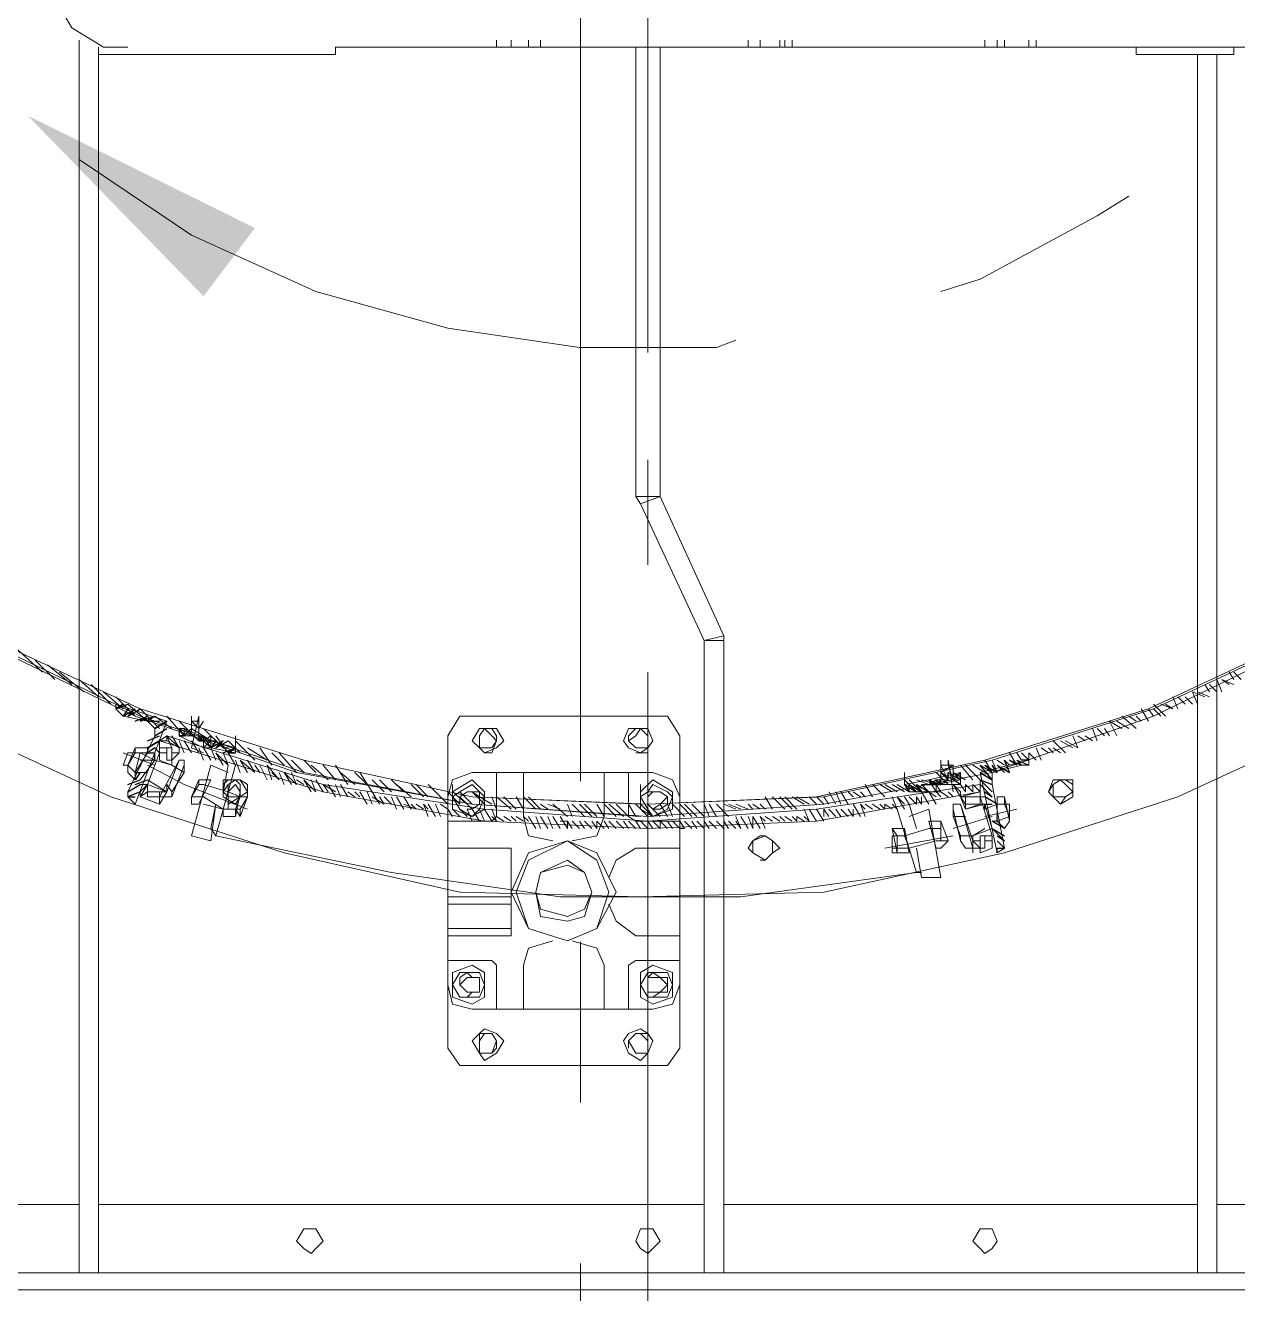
# Model space of a CAD drawing. Header units: millimetres. Extents: x 3220 to 226993, y 817 to 176024.
# Drawn here: x 157939 to 158658, y 77811 to 78562 of the extents above; entities that cross this region are included whole.
import ezdxf

# ---------------------------------------------------------------- set-up
doc = ezdxf.new("R2010")
doc.units = ezdxf.units.MM
doc.linetypes.add('AXES', pattern=[50.8, 31.75, -6.35, 6.35, -6.35])
doc.layers.add('Axe', color=1, linetype='AXES', lineweight=9)

# ---------------------------------------------------------------- blocks, each defined once
blk = doc.blocks.new('section c-d')
at = {"layer": 'Axe', "ltscale": 15}
blk.add_line((9000, -4000), (9000, 33323.92), dxfattribs=at)
blk = doc.blocks.new('ligne broyage L 2')
at = {"true_color": 0x000007}
blk.add_hatch(color=7, dxfattribs=at).paths.add_polyline_path([(-263.28, 597.44), (-232.9, 637.94), (-367.43, 704.48)])
at = {"color": 7, "linetype": 'Continuous', "lineweight": 15, "true_color": 0x000007}
for points in [[(-714.61, 1456.71), (-470.14, 1944.2), (-470.14, 1986.15), (-474.48, 1986.15), (-474.48, 1948.54), (-721.84, 1456.71), (-763.79, 1364.12), (-788.39, 1262.86), (-804.3, 1163.05), (-807.19, 1060.34), (-797.07, 959.08), (-771.03, 859.27), (-737.76, 763.79), (-688.57, 674.11), (-629.26, 588.76), (-559.83, 514.98), (-481.71, 448.44), (-393.47, 393.47), (-300.89, 348.63), (-203.97, 315.35), (-104.15, 296.55), (0, 289.32)], [(0, 289.32), (104.15, 296.55), (203.97, 315.35), (299.44, 348.63), (392.02, 393.47), (481.71, 448.44), (558.38, 514.98), (629.26, 588.76), (688.57, 674.11), (736.31, 763.79), (769.58, 859.27), (795.62, 959.08), (807.19, 1060.34), (802.85, 1163.05), (788.39, 1262.86), (762.35, 1364.12), (721.84, 1456.71), (710.27, 1481.3), (703.04, 1478.4), (714.61, 1456.71)], [(-721.84, 1456.71), (-763.79, 1364.12), (-792.73, 1262.86), (-807.19, 1163.05), (-807.19, 1060.34), (-797.07, 959.08), (-773.92, 859.27), (-737.76, 763.79), (-688.57, 674.11), (-629.26, 588.76), (-559.83, 514.98), (-481.71, 448.44), (-396.36, 393.47), (-303.78, 348.63), (-208.31, 315.35), (-104.15, 296.55), (-4.34, 289.32)], [(-718.95, 1456.71), (-759.45, 1359.79), (-785.49, 1262.86), (-799.96, 1163.05), (-804.3, 1060.34), (-792.73, 959.08), (-766.69, 859.27), (-733.42, 766.69), (-685.68, 674.11), (-626.37, 593.1), (-555.49, 519.32), (-477.37, 452.78), (-393.47, 396.36), (-300.89, 352.97), (-203.97, 322.59), (-104.15, 300.89), (-4.34, 296.55)], [(-714.61, 1456.71), (-755.11, 1359.79), (-785.49, 1262.86), (-799.96, 1163.05), (-799.96, 1060.34), (-788.39, 959.08), (-766.69, 859.27), (-729.08, 766.69), (-681.34, 674.11), (-622.03, 593.1), (-555.49, 519.32), (-477.37, 452.78), (-393.47, 396.36), (-300.89, 352.97), (-203.97, 322.59), (-104.15, 300.89), (0, 296.55)], [(0, 296.55), (99.81, 300.89), (199.63, 322.59), (296.55, 352.97), (389.13, 396.36), (474.48, 452.78), (551.15, 519.32), (622.03, 593.1), (681.34, 674.11), (729.08, 766.69), (762.35, 859.27), (788.39, 959.08), (799.96, 1060.34), (795.62, 1163.05), (781.15, 1262.86), (755.11, 1359.79), (714.61, 1456.71)], [(0, 289.32), (104.15, 296.55), (203.97, 315.35), (299.44, 348.63), (392.02, 393.47), (477.37, 448.44), (558.38, 514.98), (624.92, 588.76), (684.23, 674.11), (733.42, 763.79), (769.58, 859.27), (792.73, 959.08), (802.85, 1060.34), (802.85, 1163.05), (788.39, 1262.86), (759.45, 1364.12), (717.5, 1456.71)], [(0, 296.55), (104.15, 300.89), (203.97, 322.59), (299.44, 352.97), (392.02, 396.36), (477.37, 452.78), (555.49, 519.32), (622.03, 593.1), (681.34, 674.11), (729.08, 766.69), (766.69, 859.27), (788.39, 959.08), (799.96, 1060.34), (799.96, 1163.05), (785.49, 1262.86), (755.11, 1359.79), (714.61, 1456.71)], [(-325.48, 18.81), (-337.05, 18.81), (-337.05, 749.33)], [(-7.23, 478.82), (-7.23, 744.99)], [(7.23, 744.99), (7.23, 478.82), (-7.23, 478.82)], [(-325.48, 18.81), (-325.48, 740.65), (-325.48, 740.65)], [(337.05, 18.81), (325.48, 18.81), (325.48, 740.65)], [(337.05, 18.81), (337.05, 740.65)], [(-337.05, 678.45), (-270.51, 633.6), (-196.73, 600.33), (-118.62, 578.63), (-40.5, 567.06), (40.5, 567.06), (52.08, 571.4)], [(173.59, 600.33), (196.73, 607.56), (266.17, 645.17), (284.98, 656.75)], [(7.23, 478.82), (-4.34, 474.48), (-7.23, 478.82)], [(33.27, 393.47), (-4.34, 474.48)], [(44.84, 396.36), (7.23, 478.82), (7.23, 478.82)], [(-507.75, 403.6), (-415.17, 345.73), (-318.25, 300.89), (-215.54, 267.62), (-111.39, 244.47), (-4.34, 241.58), (104.15, 244.47), (211.2, 267.62), (313.91, 300.89), (410.83, 345.73), (503.41, 403.6)], [(33.27, 18.81), (33.27, 393.47), (44.84, 396.36)], [(33.27, 393.47), (44.84, 393.47), (44.84, 393.47)], [(44.84, 393.47), (44.84, 396.36)], [(44.84, 18.81), (44.84, 393.47), (44.84, 393.47)], [(-358.75, 374.66), (-374.66, 389.13)], [(-351.52, 370.32), (-363.09, 381.9)], [(-341.39, 367.43), (-355.86, 379)], [(-334.16, 363.09), (-348.63, 374.66)], [(-325.48, 360.2), (-337.05, 370.32)], [(339.95, 363.09), (337.05, 370.32)], [(344.29, 367.43), (339.95, 370.32)], [(347.18, 367.43), (339.95, 370.32)], [(347.18, 370.32), (344.29, 374.66)], [(351.52, 370.32), (347.18, 374.66)], [(-318.25, 355.86), (-329.82, 367.43)], [(-311.01, 352.97), (-322.59, 363.09)], [(325.48, 355.86), (322.59, 363.09)], [(329.82, 360.2), (322.59, 363.09)], [(332.71, 360.2), (325.48, 363.09)], [(332.71, 363.09), (329.82, 367.43)], [(337.05, 363.09), (332.71, 367.43)], [(-303.78, 348.63), (-315.35, 360.2)], [(-315.35, 352.97), (-315.35, 355.86), (-315.35, 355.86)], [(-303.78, 296.55), (-284.98, 345.73), (-315.35, 355.86)], [(-296.55, 345.73), (-308.12, 355.86)], [(306.67, 348.63), (299.44, 355.86)], [(311.01, 352.97), (303.78, 355.86)], [(311.01, 352.97), (306.67, 355.86)], [(313.91, 352.97), (311.01, 360.2)], [(318.25, 355.86), (313.91, 360.2)], [(322.59, 355.86), (318.25, 360.2)], [(-315.35, 352.97), (-311.01, 348.63), (-311.01, 348.63)], [(-292.21, 337.05), (-292.21, 341.39), (-296.55, 345.73), (-311.01, 348.63)], [(-303.78, 296.55), (-284.98, 345.73), (-284.98, 345.73)], [(-289.32, 341.39), (-300.89, 352.97)], [(-282.08, 341.39), (-292.21, 348.63)], [(-274.85, 337.05), (-284.98, 348.63)], [(-266.17, 334.16), (-277.74, 345.73)], [(-270.51, 345.73), (-270.51, 348.63)], [(-270.51, 345.73), (-270.51, 348.63)], [(-270.51, 337.05), (-270.51, 345.73)], [(-270.51, 345.73), (-266.17, 345.73), (-266.17, 341.39)], [(-270.51, 345.73), (-266.17, 341.39)], [(-266.17, 345.73), (-266.17, 348.63)], [(-118.62, 300.89), (-118.62, 337.05), (-111.39, 348.63), (11.57, 348.63)], [(11.57, 348.63), (18.81, 337.05)], [(277.74, 337.05), (273.4, 345.73)], [(280.64, 341.39), (273.4, 345.73)], [(284.98, 341.39), (277.74, 345.73)], [(289.32, 341.39), (280.64, 348.63)], [(289.32, 345.73), (284.98, 348.63)], [(292.21, 345.73), (289.32, 348.63)], [(296.55, 345.73), (292.21, 352.97)], [(299.44, 348.63), (296.55, 352.97)], [(303.78, 348.63), (299.44, 352.97)], [(-263.28, 334.16), (-277.74, 341.39)], [(-263.28, 329.82), (-277.74, 337.05), (-277.74, 341.39), (-274.85, 341.39)], [(-258.94, 334.16), (-274.85, 341.39)], [(-258.94, 334.16), (-270.51, 341.39)], [(-266.17, 337.05), (-266.17, 341.39)], [(-251.7, 329.82), (-263.28, 341.39)], [(-96.92, 326.93), (-92.58, 326.93), (-89.69, 334.16), (-89.69, 337.05), (-92.58, 341.39), (-96.92, 341.39), (-99.81, 337.05), (-99.81, 334.16)], [(-7.23, 326.93), (0, 326.93), (0, 337.05), (-4.34, 341.39), (-7.23, 341.39), (-11.57, 337.05), (-11.57, 334.16)], [(266.17, 334.16), (263.28, 341.39)], [(270.51, 337.05), (266.17, 341.39)], [(273.4, 337.05), (270.51, 341.39)], [(-292.21, 337.05), (-308.12, 303.78), (-308.12, 300.89), (-303.78, 296.55)], [(-274.85, 337.05), (-270.51, 337.05), (-270.51, 337.05)], [(-266.17, 337.05), (-266.17, 334.16)], [(-244.47, 329.82), (-258.94, 334.16), (-263.28, 329.82), (-263.28, 334.16)], [(-258.94, 334.16), (-258.94, 329.82), (-244.47, 326.93)], [(-248.81, 326.93), (-256.04, 337.05)], [(-241.58, 326.93), (-248.81, 334.16)], [(-244.47, 329.82), (-244.47, 337.05)], [(-232.9, 322.59), (-244.47, 334.16)], [(18.81, 337.05), (18.81, 300.89), (18.81, 300.89)], [(247.37, 326.93), (240.13, 334.16)], [(251.7, 329.82), (244.47, 334.16)], [(254.6, 329.82), (247.37, 334.16)], [(254.6, 329.82), (251.7, 337.05)], [(258.94, 334.16), (254.6, 337.05)], [(263.28, 334.16), (258.94, 337.05)], [(-296.55, 326.93), (-303.78, 315.35), (-303.78, 315.35)], [(-244.47, 329.82), (-244.47, 326.93), (-244.47, 326.93)], [(-225.67, 322.59), (-237.24, 329.82)], [(-222.77, 319.69), (-230.01, 329.82)], [(-215.54, 319.69), (-222.77, 326.93)], [(-208.31, 315.35), (-218.43, 326.93)], [(218.43, 319.69), (214.09, 326.93)], [(221.33, 322.59), (218.43, 326.93)], [(225.67, 322.59), (221.33, 326.93)], [(230.01, 322.59), (225.67, 326.93)], [(225.67, 322.59), (225.67, 326.93), (225.67, 326.93)], [(232.9, 322.59), (230.01, 329.82)], [(237.24, 326.93), (232.9, 329.82)], [(240.13, 326.93), (237.24, 329.82)], [(244.47, 326.93), (240.13, 329.82)], [(-203.97, 315.35), (-211.2, 322.59)], [(-196.73, 315.35), (-203.97, 322.59)], [(-189.5, 311.01), (-199.63, 319.69)], [(-185.16, 311.01), (-192.4, 319.69)], [(-177.93, 308.12), (-185.16, 319.69)], [(173.59, 319.69), (173.59, 322.59)], [(180.82, 319.69), (173.59, 315.35), (173.59, 315.35)], [(173.59, 319.69), (173.59, 315.35), (173.59, 315.35)], [(173.59, 319.69), (180.82, 319.69), (180.82, 319.69)], [(177.93, 319.69), (177.93, 322.59)], [(180.82, 311.01), (180.82, 319.69)], [(192.4, 311.01), (185.16, 319.69)], [(196.73, 311.01), (188.06, 319.69)], [(199.63, 315.35), (192.4, 319.69)], [(206.86, 267.62), (196.73, 315.35), (225.67, 322.59)], [(203.97, 315.35), (196.73, 319.69)], [(203.97, 315.35), (199.63, 322.59)], [(206.86, 315.35), (203.97, 322.59)], [(203.97, 308.12), (203.97, 315.35), (221.33, 319.69)], [(211.2, 319.69), (206.86, 322.59)], [(214.09, 319.69), (211.2, 322.59)], [(225.67, 322.59), (225.67, 319.69), (221.33, 319.69)], [(-248.81, 296.55), (-241.58, 300.89), (-237.24, 303.78), (-237.24, 308.12), (-241.58, 311.01), (-248.81, 311.01), (-251.7, 308.12), (-251.7, 303.78)], [(-173.59, 308.12), (-182.27, 315.35)], [(-166.36, 308.12), (-173.59, 315.35)], [(-163.46, 303.78), (-170.7, 315.35)], [(-156.23, 303.78), (-163.46, 311.01)], [(-151.89, 303.78), (-159.12, 311.01)], [(-144.66, 303.78), (-151.89, 311.01)], [(-140.32, 300.89), (-149, 308.12)], [(-133.09, 300.89), (-140.32, 308.12)], [(-130.19, 300.89), (-137.43, 308.12)], [(-122.96, 300.89), (-130.19, 308.12)], [(-104.15, 315.35), (-115.73, 311.01), (-118.62, 300.89), (-118.62, 282.08)], [(-104.15, 311.01), (-115.73, 303.78), (-115.73, 303.78)], [(-115.73, 303.78), (-115.73, 308.12)], [(-104.15, 315.35), (-85.35, 315.35), (-89.69, 315.35), (-89.69, 311.01)], [(-96.92, 303.78), (-104.15, 311.01), (-104.15, 311.01)], [(-89.69, 289.32), (-89.69, 311.01)], [(-85.35, 315.35), (-78.12, 315.35)], [(-73.78, 311.01), (-73.78, 315.35), (-78.12, 315.35)], [(-78.12, 315.35), (-23.15, 315.35), (-23.15, 315.35)], [(-73.78, 289.32), (-73.78, 311.01)], [(-23.15, 315.35), (-26.04, 315.35), (-26.04, 311.01)], [(-26.04, 311.01), (-26.04, 289.32)], [(-23.15, 315.35), (-14.47, 315.35)], [(2.89, 315.35), (-14.47, 315.35)], [(-11.57, 311.01), (-11.57, 315.35), (-14.47, 315.35)], [(-11.57, 311.01), (-11.57, 289.32), (-11.57, 289.32)], [(2.89, 311.01), (-4.34, 303.78), (-4.34, 303.78)], [(-4.34, 303.78), (-4.34, 308.12)], [(18.81, 300.89), (14.47, 311.01), (2.89, 315.35)], [(14.47, 303.78), (2.89, 311.01), (2.89, 311.01)], [(133.09, 300.89), (128.75, 308.12)], [(140.32, 300.89), (133.09, 308.12)], [(144.66, 303.78), (137.43, 308.12)], [(147.55, 303.78), (140.32, 308.12)], [(151.89, 303.78), (144.66, 308.12)], [(154.78, 303.78), (147.55, 308.12)], [(151.89, 308.12), (151.89, 315.35)], [(159.12, 303.78), (151.89, 311.01)], [(162.02, 303.78), (154.78, 311.01)], [(166.36, 308.12), (159.12, 311.01)], [(170.7, 308.12), (162.02, 311.01)], [(166.36, 311.01), (185.16, 315.35), (185.16, 315.35)], [(173.59, 308.12), (166.36, 311.01)], [(170.7, 303.78), (166.36, 311.01)], [(177.93, 308.12), (170.7, 315.35)], [(185.16, 311.01), (170.7, 308.12), (173.59, 303.78)], [(185.16, 311.01), (185.16, 308.12), (170.7, 308.12)], [(180.82, 311.01), (173.59, 315.35)], [(173.59, 315.35), (177.93, 311.01), (173.59, 308.12)], [(185.16, 311.01), (177.93, 315.35)], [(188.06, 311.01), (180.82, 315.35)], [(185.16, 308.12), (180.82, 311.01), (180.82, 311.01)], [(185.16, 311.01), (185.16, 315.35)], [(206.86, 267.62), (196.73, 315.35), (196.73, 315.35)], [(203.97, 308.12), (211.2, 270.51), (206.86, 267.62)], [(244.47, 296.55), (247.37, 300.89), (251.7, 303.78), (251.7, 308.12), (247.37, 311.01), (244.47, 311.01), (240.13, 308.12), (237.24, 303.78)], [(-118.62, 296.55), (-125.85, 303.78)], [(-111.39, 296.55), (-118.62, 303.78)], [(-107.05, 296.55), (-115.73, 303.78)], [(-115.73, 293.66), (-115.73, 303.78)], [(-104.15, 296.55), (-111.39, 303.78)], [(-107.05, 293.66), (-104.15, 293.66), (-99.81, 296.55), (-99.81, 300.89), (-104.15, 303.78), (-107.05, 303.78), (-111.39, 300.89), (-111.39, 296.55)], [(-96.92, 296.55), (-104.15, 303.78)], [(-92.58, 296.55), (-99.81, 300.89)], [(-96.92, 303.78), (-96.92, 293.66)], [(-89.69, 293.66), (-92.58, 300.89)], [(-81.01, 293.66), (-89.69, 300.89)], [(-78.12, 293.66), (-85.35, 300.89)], [(-73.78, 293.66), (-78.12, 300.89)], [(-66.54, 293.66), (-73.78, 300.89)], [(-63.65, 293.66), (-70.88, 300.89)], [(-4.34, 293.66), (-4.34, 303.78), (-4.34, 303.78)], [(2.89, 293.66), (7.23, 293.66), (11.57, 296.55), (11.57, 300.89), (7.23, 303.78), (2.89, 303.78), (0, 300.89), (0, 296.55)], [(0, 296.55), (0, 300.89), (0, 300.89)], [(14.47, 303.78), (14.47, 293.66)], [(18.81, 282.08), (18.81, 300.89), (18.81, 300.89)], [(73.78, 293.66), (69.44, 300.89)], [(81.01, 293.66), (73.78, 300.89)], [(85.35, 293.66), (78.12, 300.89)], [(88.24, 293.66), (81.01, 300.89)], [(92.58, 296.55), (85.35, 300.89)], [(95.47, 296.55), (88.24, 300.89)], [(99.81, 296.55), (95.47, 300.89)], [(104.15, 296.55), (99.81, 300.89)], [(107.05, 296.55), (104.15, 300.89)], [(111.39, 296.55), (107.05, 303.78)], [(114.28, 296.55), (111.39, 303.78)], [(118.62, 296.55), (114.28, 303.78)], [(121.51, 300.89), (118.62, 303.78)], [(125.85, 300.89), (121.51, 303.78)], [(128.75, 300.89), (125.85, 303.78)], [(-115.73, 293.66), (-104.15, 289.32), (-104.15, 289.32)], [(-96.92, 293.66), (-104.15, 289.32), (-104.15, 289.32)], [(-96.92, 293.66), (-96.92, 296.55)], [(-59.31, 293.66), (-63.65, 296.55)], [(-52.08, 293.66), (-59.31, 296.55)], [(-47.74, 289.32), (-56.42, 296.55)], [(-44.84, 289.32), (-47.74, 296.55)], [(-37.61, 289.32), (-44.84, 296.55)], [(-33.27, 289.32), (-40.5, 296.55)], [(-30.38, 289.32), (-37.61, 296.55)], [(-26.04, 289.32), (-30.38, 296.55)], [(-18.81, 289.32), (-26.04, 296.55)], [(-14.47, 289.32), (-23.15, 296.55)], [(-11.57, 289.32), (-18.81, 296.55)], [(-7.23, 289.32), (-11.57, 296.55)], [(0, 289.32), (-7.23, 296.55)], [(2.89, 289.32), (-4.34, 296.55)], [(-4.34, 293.66), (2.89, 289.32), (2.89, 289.32)], [(7.23, 289.32), (0, 296.55)], [(14.47, 293.66), (2.89, 289.32), (2.89, 289.32)], [(11.57, 289.32), (7.23, 296.55)], [(14.47, 289.32), (11.57, 296.55)], [(21.7, 289.32), (14.47, 296.55)], [(14.47, 293.66), (14.47, 296.55), (14.47, 296.55)], [(26.04, 289.32), (18.81, 296.55)], [(28.93, 289.32), (21.7, 296.55)], [(33.27, 289.32), (26.04, 296.55)], [(36.16, 289.32), (33.27, 296.55)], [(40.5, 289.32), (36.16, 296.55)], [(47.74, 289.32), (40.5, 296.55)], [(52.08, 293.66), (44.84, 296.55)], [(54.97, 293.66), (47.74, 296.55)], [(59.31, 293.66), (52.08, 296.55)], [(62.2, 293.66), (59.31, 296.55)], [(66.54, 293.66), (62.2, 296.55)], [(69.44, 293.66), (66.54, 296.55)], [(206.86, 296.55), (206.86, 286.42), (206.86, 286.42)], [(-118.62, 286.42), (-118.62, 282.08), (-118.62, 282.08)], [(-118.62, 286.42), (-96.92, 286.42)], [(-96.92, 286.42), (-92.58, 286.42), (-89.69, 289.32)], [(-73.78, 289.32), (-70.88, 277.74), (-56.42, 274.85)], [(-44.84, 274.85), (-30.38, 277.74), (-26.04, 289.32)], [(-11.57, 289.32), (-7.23, 286.42), (-4.34, 286.42)], [(-4.34, 286.42), (18.81, 286.42), (18.81, 286.42)], [(18.81, 282.08), (18.81, 286.42), (18.81, 286.42)], [(-118.62, 270.51), (-118.62, 282.08)], [(18.81, 282.08), (18.81, 270.51)], [(18.81, 270.51), (18.81, 274.85), (18.81, 274.85)], [(66.54, 263.28), (69.44, 263.28), (73.78, 267.62), (73.78, 274.85), (69.44, 277.74), (66.54, 277.74), (62.2, 274.85), (62.2, 267.62)], [(-81.01, 270.51), (-118.62, 270.51)], [(-118.62, 270.51), (-118.62, 256.04), (-118.62, 256.04)], [(-81.01, 270.51), (-81.01, 244.47)], [(18.81, 270.51), (-7.23, 270.51), (-18.81, 263.28), (-23.15, 253.15)], [(18.81, 270.51), (18.81, 215.54)], [(-118.62, 256.04), (-118.62, 218.43), (-118.62, 218.43)], [(-81.01, 241.58), (-118.62, 241.58)], [(-81.01, 244.47), (-81.01, 218.43)], [(-81.01, 237.24), (-118.62, 237.24)], [(-23.15, 237.24), (-18.81, 227.11), (-7.23, 218.43)], [(-81.01, 222.77), (-118.62, 222.77)], [(-81.01, 218.43), (-118.62, 218.43)], [(-118.62, 208.31), (-118.62, 218.43)], [(-7.23, 218.43), (18.81, 218.43), (18.81, 215.54)], [(18.81, 218.43), (18.81, 222.77), (18.81, 222.77)], [(-56.42, 215.54), (-70.88, 211.2), (-73.78, 201.07)], [(-26.04, 177.93), (-26.04, 201.07), (-30.38, 211.2), (-44.84, 215.54)], [(18.81, 215.54), (18.81, 208.31)], [(-118.62, 208.31), (-118.62, 203.97), (-118.62, 203.97)], [(-118.62, 208.31), (-118.62, 189.5), (-118.62, 189.5)], [(-96.92, 203.97), (-118.62, 203.97), (-118.62, 203.97)], [(-89.69, 201.07), (-92.58, 203.97), (-96.92, 203.97)], [(-4.34, 203.97), (-7.23, 203.97), (-11.57, 201.07), (-11.57, 177.93)], [(18.81, 203.97), (-4.34, 203.97)], [(2.89, 175.04), (14.47, 177.93), (18.81, 189.5), (18.81, 208.31)], [(18.81, 203.97), (18.81, 208.31), (18.81, 208.31)], [(-104.15, 201.07), (-115.73, 196.73), (-115.73, 196.73)], [(-115.73, 196.73), (-115.73, 193.84)], [(-107.05, 182.27), (-104.15, 185.16), (-99.81, 185.16), (-99.81, 193.84), (-104.15, 193.84), (-107.05, 196.73), (-111.39, 193.84), (-111.39, 189.5)], [(-96.92, 193.84), (-96.92, 196.73), (-104.15, 201.07)], [(-89.69, 177.93), (-89.69, 201.07), (-89.69, 201.07)], [(-78.12, 175.04), (-73.78, 175.04), (-73.78, 201.07)], [(2.89, 201.07), (-4.34, 196.73), (-4.34, 196.73)], [(-4.34, 196.73), (-4.34, 193.84)], [(2.89, 182.27), (7.23, 185.16), (11.57, 185.16), (11.57, 193.84), (7.23, 193.84), (2.89, 196.73), (0, 193.84), (0, 189.5)], [(14.47, 193.84), (14.47, 196.73), (2.89, 201.07)], [(-118.62, 189.5), (-115.73, 177.93), (-104.15, 175.04)], [(-118.62, 151.89), (-118.62, 189.5), (-118.62, 189.5)], [(-115.73, 185.16), (-115.73, 193.84)], [(18.81, 189.5), (18.81, 151.89), (11.57, 141.76), (-111.39, 141.76)], [(-96.92, 193.84), (-96.92, 185.16)], [(-4.34, 185.16), (-4.34, 193.84)], [(14.47, 193.84), (14.47, 185.16)], [(-115.73, 185.16), (-115.73, 182.27), (-104.15, 177.93)], [(-96.92, 182.27), (-104.15, 177.93), (-104.15, 177.93)], [(-96.92, 182.27), (-96.92, 185.16)], [(-4.34, 185.16), (-4.34, 182.27), (2.89, 177.93)], [(14.47, 182.27), (2.89, 177.93), (2.89, 177.93)], [(14.47, 182.27), (14.47, 185.16)], [(-104.15, 175.04), (-85.35, 175.04), (-85.35, 175.04)], [(-89.69, 177.93), (-89.69, 175.04), (-85.35, 175.04)], [(-78.12, 175.04), (-85.35, 175.04)], [(-23.15, 175.04), (-78.12, 175.04), (-78.12, 175.04)], [(-26.04, 177.93), (-26.04, 175.04), (-23.15, 175.04)], [(-14.47, 175.04), (-23.15, 175.04)], [(-14.47, 175.04), (-11.57, 175.04), (-11.57, 177.93)], [(-14.47, 175.04), (2.89, 175.04), (2.89, 175.04)], [(-96.92, 149), (-92.58, 149), (-89.69, 151.89), (-89.69, 156.23), (-92.58, 160.57), (-96.92, 160.57), (-99.81, 156.23), (-99.81, 151.89)], [(-7.23, 149), (0, 149), (0, 156.23), (-4.34, 160.57), (-7.23, 160.57), (-11.57, 156.23), (-11.57, 151.89)], [(-111.39, 141.76), (-118.62, 151.89)], [(-337.05, 59.31), (-866.5, 59.31)], [(33.27, 59.31), (-325.48, 59.31)], [(325.48, 59.31), (44.84, 59.31)], [(633.6, 59.31), (337.05, 59.31)], [(866.5, 18.81), (-866.5, 18.81)], [(44.84, 18.81), (33.27, 18.81)], [(866.5, 8.68), (-866.5, 8.68)]]:
    blk.add_lwpolyline(points, dxfattribs=at)
at = {"color": 5, "linetype": 'Continuous', "lineweight": 5, "true_color": 0x000005}
for points in [[(0, 937.38), (0, 564.17)], [(0, 500.52), (0, 438.31)], [(0, 374.66), (0, 8.68), (0, 8.68)], [(-270.51, 329.82), (-266.17, 348.63), (-266.17, 348.63)], [(-284.98, 329.82), (-289.32, 329.82), (-289.32, 334.16)], [(-284.98, 334.16), (-284.98, 337.05), (-284.98, 337.05)], [(-284.98, 334.16), (-277.74, 329.82)], [(-292.21, 319.69), (-311.01, 326.93)], [(-308.12, 326.93), (-311.01, 319.69), (-311.01, 319.69)], [(-303.78, 329.82), (-308.12, 319.69), (-308.12, 319.69)], [(-303.78, 326.93), (-308.12, 326.93), (-308.12, 326.93)], [(-303.78, 329.82), (-303.78, 326.93), (-303.78, 326.93)], [(-300.89, 326.93), (-296.55, 326.93), (-296.55, 329.82), (-303.78, 329.82)], [(-303.78, 315.35), (-300.89, 326.93), (-300.89, 326.93)], [(-303.78, 326.93), (-300.89, 326.93)], [(-292.21, 322.59), (-300.89, 326.93)], [(-289.32, 326.93), (-296.55, 308.12)], [(-292.21, 329.82), (-289.32, 326.93)], [(-289.32, 329.82), (-289.32, 326.93), (-289.32, 329.82), (-289.32, 326.93)], [(-289.32, 326.93), (-284.98, 326.93), (-284.98, 322.59), (-282.08, 322.59)], [(-289.32, 322.59), (-289.32, 326.93), (-289.32, 326.93)], [(-282.08, 326.93), (-282.08, 329.82), (-284.98, 329.82), (-284.98, 326.93)], [(-277.74, 326.93), (-282.08, 326.93), (-282.08, 326.93)], [(-282.08, 319.69), (-282.08, 322.59), (-277.74, 326.93), (-282.08, 322.59), (-277.74, 326.93)], [(-282.08, 322.59), (-282.08, 326.93), (-282.08, 326.93)], [(-277.74, 326.93), (-277.74, 329.82)], [(-277.74, 329.82), (-277.74, 326.93), (-277.74, 326.93)], [(-311.01, 319.69), (-308.12, 319.69), (-308.12, 319.69)], [(-308.12, 319.69), (-303.78, 315.35)], [(-308.12, 319.69), (-308.12, 315.35), (-308.12, 315.35)], [(-292.21, 322.59), (-300.89, 311.01)], [(-274.85, 308.12), (-296.55, 319.69)], [(-282.08, 319.69), (-292.21, 322.59)], [(-277.74, 322.59), (-289.32, 300.89)], [(-282.08, 319.69), (-289.32, 322.59)], [(-289.32, 300.89), (-282.08, 300.89), (-274.85, 319.69)], [(-277.74, 322.59), (-284.98, 303.78), (-284.98, 303.78)], [(-282.08, 319.69), (-282.08, 322.59)], [(-274.85, 315.35), (-282.08, 319.69)], [(-274.85, 322.59), (-277.74, 322.59)], [(-274.85, 315.35), (-274.85, 322.59), (-274.85, 322.59)], [(180.82, 303.78), (177.93, 322.59), (177.93, 322.59)], [(-308.12, 315.35), (-303.78, 311.01), (-303.78, 311.01)], [(-296.55, 315.35), (-303.78, 315.35)], [(-303.78, 311.01), (-303.78, 315.35), (-303.78, 315.35)], [(-300.89, 308.12), (-296.55, 308.12)], [(-300.89, 303.78), (-296.55, 308.12), (-296.55, 303.78)], [(-300.89, 300.89), (-296.55, 308.12), (-296.55, 308.12)], [(-284.98, 303.78), (-296.55, 311.01)], [(-284.98, 303.78), (-296.55, 308.12)], [(-296.55, 308.12), (-296.55, 303.78), (-296.55, 303.78)], [(-282.08, 303.78), (-284.98, 308.12)], [(-284.98, 303.78), (-284.98, 308.12), (-284.98, 308.12)], [(-282.08, 303.78), (-274.85, 315.35)], [(-296.55, 300.89), (-296.55, 303.78), (-300.89, 300.89), (-300.89, 303.78), (-300.89, 300.89)], [(-300.89, 300.89), (-289.32, 296.55)], [(-289.32, 303.78), (-296.55, 303.78), (-296.55, 303.78)], [(-296.55, 303.78), (-296.55, 300.89), (-296.55, 300.89)], [(-296.55, 300.89), (-292.21, 300.89), (-292.21, 300.89)], [(-289.32, 300.89), (-289.32, 303.78), (-289.32, 300.89), (-292.21, 300.89)], [(-289.32, 296.55), (-289.32, 300.89), (-292.21, 300.89)], [(-289.32, 303.78), (-284.98, 303.78), (-289.32, 296.55)], [(-289.32, 300.89), (-289.32, 303.78), (-289.32, 303.78)], [(-289.32, 296.55), (-289.32, 300.89), (-289.32, 300.89)], [(-282.08, 300.89), (-282.08, 303.78), (-282.08, 303.78)], [(196.73, 303.78), (185.16, 300.89), (188.06, 300.89)], [(185.16, 300.89), (185.16, 303.78), (185.16, 303.78)], [(185.16, 300.89), (188.06, 293.66), (188.06, 293.66)], [(188.06, 300.89), (188.06, 296.55), (185.16, 300.89)], [(188.06, 300.89), (188.06, 296.55), (188.06, 296.55)], [(192.4, 300.89), (188.06, 300.89), (188.06, 300.89)], [(192.4, 300.89), (196.73, 300.89), (196.73, 303.78), (196.73, 296.55), (196.73, 300.89), (196.73, 296.55)], [(196.73, 296.55), (196.73, 300.89), (192.4, 300.89)], [(196.73, 300.89), (203.97, 277.74)], [(199.63, 300.89), (196.73, 300.89)], [(196.73, 296.55), (196.73, 300.89), (196.73, 300.89)], [(211.2, 300.89), (206.86, 300.89), (206.86, 296.55)], [(211.2, 300.89), (214.09, 286.42), (214.09, 286.42)], [(211.2, 296.55), (211.2, 300.89), (211.2, 300.89)], [(180.82, 296.55), (180.82, 289.32), (180.82, 289.32)], [(180.82, 296.55), (185.16, 296.55)], [(180.82, 293.66), (185.16, 274.85), (185.16, 274.85)], [(185.16, 296.55), (192.4, 274.85)], [(185.16, 296.55), (192.4, 270.51), (192.4, 270.51)], [(188.06, 293.66), (199.63, 296.55)], [(188.06, 293.66), (196.73, 296.55), (196.73, 296.55)], [(188.06, 293.66), (188.06, 296.55), (188.06, 296.55)], [(188.06, 293.66), (188.06, 296.55)], [(188.06, 296.55), (188.06, 293.66), (188.06, 293.66)], [(188.06, 296.55), (196.73, 296.55), (196.73, 296.55)], [(196.73, 296.55), (199.63, 296.55), (199.63, 296.55)], [(199.63, 296.55), (203.97, 282.08)], [(199.63, 293.66), (206.86, 296.55)], [(199.63, 289.32), (218.43, 293.66)], [(206.86, 296.55), (206.86, 286.42)], [(211.2, 296.55), (206.86, 296.55), (206.86, 296.55)], [(211.2, 296.55), (214.09, 289.32), (214.09, 296.55), (214.09, 289.32)], [(214.09, 296.55), (211.2, 296.55), (211.2, 296.55)], [(214.09, 289.32), (214.09, 293.66), (214.09, 293.66)], [(180.82, 282.08), (203.97, 289.32), (203.97, 289.32)], [(188.06, 289.32), (180.82, 289.32), (185.16, 277.74)], [(203.97, 286.42), (206.86, 286.42), (206.86, 286.42)], [(214.09, 286.42), (214.09, 289.32), (206.86, 286.42)], [(206.86, 286.42), (211.2, 282.08), (211.2, 282.08)], [(214.09, 286.42), (211.2, 282.08), (211.2, 282.08)], [(199.63, 282.08), (192.4, 277.74), (192.4, 277.74)], [(192.4, 277.74), (203.97, 282.08)], [(192.4, 277.74), (185.16, 277.74), (185.16, 274.85), (188.06, 270.51)], [(192.4, 274.85), (192.4, 277.74), (192.4, 277.74)], [(192.4, 270.51), (192.4, 274.85), (196.73, 270.51)], [(192.4, 270.51), (192.4, 274.85), (196.73, 274.85)], [(199.63, 277.74), (196.73, 277.74), (196.73, 274.85)], [(196.73, 274.85), (196.73, 270.51), (196.73, 270.51)], [(196.73, 270.51), (199.63, 270.51), (199.63, 274.85)], [(203.97, 277.74), (199.63, 277.74), (199.63, 277.74)], [(199.63, 274.85), (199.63, 277.74), (199.63, 277.74)], [(203.97, 270.51), (203.97, 274.85), (203.97, 270.51), (203.97, 274.85), (199.63, 274.85)], [(203.97, 277.74), (203.97, 274.85), (203.97, 277.74), (203.97, 274.85)], [(188.06, 270.51), (192.4, 270.51), (192.4, 270.51)], [(192.4, 270.51), (192.4, 267.62), (192.4, 267.62)], [(192.4, 270.51), (196.73, 270.51)], [(196.73, 267.62), (196.73, 270.51), (196.73, 270.51)], [(203.97, 270.51), (196.73, 267.62)]]:
    blk.add_lwpolyline(points, dxfattribs=at)
at = {"color": 7, "linetype": 'Continuous', "lineweight": 5, "true_color": 0x000007}
for points in [[(-351.52, 773.92), (-341.39, 756.56), (-322.59, 744.99)], [(-325.48, 744.99), (-325.48, 740.65), (-308.12, 740.65)], [(-308.12, 744.99), (-322.59, 744.99)], [(681.34, 744.99), (-185.16, 744.99)], [(-185.16, 740.65), (-185.16, 744.99)], [(-185.16, 744.99), (-96.92, 744.99), (-96.92, 744.99)], [(-85.35, 744.99), (-96.92, 744.99)], [(-89.69, 744.99), (-89.69, 749.33)], [(-89.69, 744.99), (-85.35, 744.99)], [(-85.35, 744.99), (-89.69, 744.99), (-89.69, 744.99)], [(-85.35, 744.99), (-66.54, 744.99), (-66.54, 744.99)], [(-73.78, 744.99), (-85.35, 744.99), (-85.35, 744.99)], [(-81.01, 744.99), (-81.01, 749.33)], [(-73.78, 744.99), (-63.65, 744.99), (-63.65, 744.99)], [(-70.88, 744.99), (-70.88, 749.33)], [(-63.65, 744.99), (-66.54, 744.99)], [(-63.65, 744.99), (-63.65, 749.33)], [(-63.65, 744.99), (-63.65, 749.33)], [(-56.42, 744.99), (-63.65, 744.99)], [(52.08, 744.99), (-56.42, 744.99), (-56.42, 744.99)], [(59.31, 744.99), (52.08, 744.99)], [(59.31, 744.99), (59.31, 749.33)], [(59.31, 744.99), (59.31, 749.33)], [(59.31, 744.99), (69.44, 744.99), (69.44, 744.99)], [(62.2, 744.99), (59.31, 744.99), (59.31, 744.99)], [(62.2, 744.99), (69.44, 744.99), (69.44, 744.99)], [(66.54, 744.99), (66.54, 749.33)], [(78.12, 744.99), (78.12, 749.33)], [(81.01, 744.99), (81.01, 749.33)], [(92.58, 744.99), (81.01, 744.99)], [(81.01, 744.99), (85.35, 744.99)], [(85.35, 744.99), (81.01, 744.99)], [(85.35, 744.99), (85.35, 749.33)], [(199.63, 744.99), (92.58, 744.99), (92.58, 744.99)], [(199.63, 744.99), (199.63, 749.33), (199.63, 749.33)], [(206.86, 744.99), (199.63, 744.99)], [(206.86, 744.99), (206.86, 749.33)], [(206.86, 744.99), (206.86, 749.33), (206.86, 749.33)], [(206.86, 744.99), (206.86, 749.33)], [(218.43, 744.99), (206.86, 744.99), (206.86, 744.99)], [(211.2, 744.99), (206.86, 744.99), (206.86, 744.99)], [(211.2, 744.99), (211.2, 749.33)], [(211.2, 744.99), (230.01, 744.99), (230.01, 744.99)], [(218.43, 744.99), (230.01, 744.99), (230.01, 744.99)], [(225.67, 744.99), (225.67, 749.33)], [(230.01, 744.99), (230.01, 749.33)], [(230.01, 744.99), (230.01, 749.33)], [(230.01, 744.99), (230.01, 749.33)], [(237.24, 744.99), (230.01, 744.99)], [(289.32, 744.99), (237.24, 744.99), (237.24, 744.99)], [(347.18, 744.99), (347.18, 740.65), (289.32, 740.65), (289.32, 744.99)], [(351.52, 744.99), (347.18, 744.99)], [(-308.12, 740.65), (-185.16, 740.65)], [(-270.51, 345.73), (-270.51, 348.63)], [(-270.51, 337.05), (-270.51, 345.73)], [(-266.17, 341.39), (-263.28, 345.73)], [(-266.17, 337.05), (-266.17, 345.73)], [(-277.74, 341.39), (-274.85, 337.05), (-274.85, 341.39), (-270.51, 337.05), (-270.51, 341.39)], [(-274.85, 341.39), (-274.85, 337.05), (-270.51, 341.39)], [(-266.17, 337.05), (-266.17, 341.39), (-266.17, 341.39)], [(-274.85, 337.05), (-270.51, 337.05), (-270.51, 337.05)], [(-266.17, 337.05), (-263.28, 337.05), (-266.17, 334.16)], [(-258.94, 329.82), (-263.28, 334.16), (-266.17, 337.05)], [(-263.28, 337.05), (-263.28, 334.16), (-258.94, 337.05)], [(-263.28, 337.05), (-258.94, 334.16), (-258.94, 337.05)], [(-263.28, 334.16), (-258.94, 334.16), (-263.28, 329.82), (-258.94, 334.16)], [(-263.28, 329.82), (-263.28, 334.16), (-263.28, 334.16)], [(-303.78, 326.93), (-308.12, 326.93)], [(-308.12, 319.69), (-311.01, 319.69)], [(-292.21, 322.59), (-300.89, 322.59)], [(173.59, 315.35), (173.59, 319.69), (173.59, 319.69)], [(177.93, 311.01), (173.59, 319.69)], [(180.82, 319.69), (177.93, 319.69), (177.93, 319.69)], [(180.82, 311.01), (177.93, 319.69)], [(-296.55, 315.35), (-300.89, 315.35)], [(166.36, 308.12), (170.7, 308.12), (166.36, 311.01)], [(166.36, 308.12), (170.7, 311.01), (170.7, 308.12), (173.59, 311.01)], [(170.7, 308.12), (170.7, 311.01), (173.59, 308.12)], [(170.7, 311.01), (177.93, 311.01), (177.93, 311.01)], [(170.7, 303.78), (170.7, 308.12), (173.59, 303.78)], [(170.7, 303.78), (170.7, 308.12)], [(170.7, 303.78), (170.7, 308.12)], [(170.7, 303.78), (170.7, 308.12)], [(173.59, 311.01), (173.59, 315.35)], [(173.59, 308.12), (173.59, 311.01)], [(173.59, 311.01), (177.93, 311.01)], [(180.82, 311.01), (180.82, 315.35), (185.16, 311.01), (185.16, 315.35)], [(180.82, 311.01), (180.82, 315.35), (180.82, 311.01), (185.16, 315.35), (185.16, 311.01)], [(170.7, 303.78), (173.59, 303.78)], [(199.63, 293.66), (206.86, 296.55)], [(211.2, 296.55), (214.09, 296.55)], [(214.09, 289.32), (214.09, 293.66)], [(203.97, 286.42), (206.86, 286.42)]]:
    blk.add_lwpolyline(points, dxfattribs=at)
for points in [[(69.44, 744.99), (81.01, 744.99)], [(-277.74, 341.39), (-274.85, 341.39)], [(-258.94, 329.82), (-263.28, 334.16), (-263.28, 337.05)], [(-263.28, 329.82), (-258.94, 329.82)]]:
    blk.add_lwpolyline(points, close=True, dxfattribs=at)
at = {"color": 7, "linetype": 'Continuous', "lineweight": -2, "true_color": 0x000007}
for points in [[(-311.01, 355.86), (-315.35, 352.97), (-308.12, 355.86)], [(-308.12, 352.97), (-311.01, 348.63), (-303.78, 352.97), (-308.12, 348.63), (-300.89, 352.97)], [(-303.78, 345.73), (-296.55, 348.63), (-300.89, 345.73), (-292.21, 348.63), (-296.55, 345.73), (-289.32, 345.73)], [(-292.21, 337.05), (-284.98, 341.39)], [(-277.74, 341.39), (-277.74, 337.05), (-274.85, 337.05), (-277.74, 337.05)], [(-296.55, 334.16), (-289.32, 337.05)], [(-266.17, 337.05), (-266.17, 334.16), (-263.28, 334.16), (-266.17, 334.16)], [(-263.28, 334.16), (-263.28, 337.05), (-263.28, 337.05)], [(-258.94, 334.16), (-256.04, 334.16), (-258.94, 329.82), (-251.7, 334.16), (-258.94, 329.82)], [(-251.7, 334.16), (-256.04, 329.82), (-248.81, 334.16)], [(-292.21, 329.82), (-296.55, 326.93), (-292.21, 326.93)], [(-292.21, 322.59), (-292.21, 326.93), (-292.21, 326.93)], [(-251.7, 329.82), (-248.81, 329.82), (-248.81, 329.82)], [(-251.7, 326.93), (-244.47, 329.82), (-248.81, 326.93), (-244.47, 329.82)], [(-248.81, 326.93), (-244.47, 326.93), (-244.47, 326.93)], [(196.73, 315.35), (203.97, 311.01), (196.73, 319.69)], [(203.97, 315.35), (199.63, 319.69), (206.86, 315.35), (203.97, 319.69)], [(211.2, 315.35), (206.86, 319.69), (214.09, 315.35), (211.2, 322.59)], [(218.43, 319.69), (214.09, 322.59), (221.33, 319.69), (218.43, 322.59), (225.67, 319.69)], [(225.67, 322.59), (221.33, 322.59), (221.33, 322.59)], [(-308.12, 308.12), (-300.89, 311.01)], [(-308.12, 303.78), (-300.89, 308.12)], [(-303.78, 315.35), (-300.89, 315.35), (-303.78, 311.01)], [(-303.78, 308.12), (-296.55, 311.01)], [(151.89, 308.12), (159.12, 303.78), (154.78, 308.12), (162.02, 303.78), (159.12, 308.12), (162.02, 303.78)], [(154.78, 303.78), (154.78, 308.12), (154.78, 308.12)], [(159.12, 308.12), (166.36, 303.78), (162.02, 308.12), (170.7, 308.12), (166.36, 311.01)], [(173.59, 308.12), (170.7, 308.12), (173.59, 308.12), (173.59, 311.01)], [(177.93, 311.01), (177.93, 315.35)], [(185.16, 308.12), (180.82, 311.01)], [(185.16, 311.01), (185.16, 315.35), (185.16, 315.35)], [(203.97, 303.78), (196.73, 311.01), (203.97, 308.12)], [(199.63, 303.78), (203.97, 300.89), (196.73, 308.12)], [(-300.89, 303.78), (-308.12, 300.89), (-303.78, 300.89)], [(206.86, 296.55), (199.63, 300.89), (199.63, 300.89)], [(199.63, 293.66), (199.63, 296.55), (203.97, 296.55)], [(211.2, 282.08), (203.97, 286.42)], [(206.86, 286.42), (206.86, 289.32)], [(206.86, 277.74), (211.2, 274.85), (203.97, 282.08), (211.2, 277.74)], [(206.86, 267.62), (206.86, 270.51), (211.2, 270.51), (206.86, 274.85)]]:
    blk.add_lwpolyline(points, dxfattribs=at)
for points in [[(-292.21, 341.39), (-284.98, 345.73)], [(-296.55, 329.82), (-289.32, 334.16)]]:
    blk.add_lwpolyline(points, close=True, dxfattribs=at)
at = {"color": 7, "linetype": 'Continuous', "lineweight": 15, "true_color": 0x000007}
for points in [[(-85.35, 334.16), (-89.69, 341.39), (-99.81, 341.39), (-104.15, 334.16), (-99.81, 329.82), (-96.92, 326.93), (-89.69, 329.82)], [(-89.69, 334.16), (-92.58, 337.05), (-96.92, 341.39), (-99.81, 337.05), (-99.81, 329.82), (-92.58, 329.82)], [(2.89, 334.16), (0, 341.39), (-11.57, 341.39), (-14.47, 334.16), (-11.57, 329.82), (-4.34, 326.93), (0, 329.82)], [(0, 334.16), (0, 337.05), (-4.34, 341.39), (-7.23, 337.05), (-11.57, 334.16), (-7.23, 329.82), (0, 329.82)], [(-237.24, 303.78), (-241.58, 311.01), (-251.7, 311.01), (-251.7, 300.89), (-244.47, 296.55), (-241.58, 300.89)], [(-241.58, 303.78), (-241.58, 308.12), (-244.47, 311.01), (-248.81, 308.12), (-251.7, 303.78), (-248.81, 300.89), (-241.58, 300.89)], [(-96.92, 300.89), (-99.81, 303.78), (-104.15, 308.12), (-111.39, 303.78), (-115.73, 300.89), (-111.39, 293.66), (-104.15, 289.32), (-99.81, 293.66), (-96.92, 300.89), (-99.81, 303.78), (-104.15, 308.12), (-111.39, 303.78), (-115.73, 300.89), (-111.39, 293.66), (-104.15, 289.32), (-99.81, 293.66)], [(14.47, 300.89), (11.57, 303.78), (2.89, 308.12), (0, 303.78), (-4.34, 300.89), (0, 293.66), (2.89, 289.32), (11.57, 293.66)], [(14.47, 300.89), (11.57, 303.78), (2.89, 308.12), (0, 303.78), (-4.34, 300.89), (0, 293.66), (2.89, 289.32), (11.57, 293.66)], [(151.89, 308.12), (166.36, 311.01), (170.7, 303.78), (154.78, 303.78)], [(251.7, 303.78), (251.7, 311.01), (240.13, 311.01), (237.24, 303.78), (240.13, 300.89), (244.47, 296.55), (251.7, 300.89)], [(251.7, 303.78), (247.37, 308.12), (244.47, 311.01), (240.13, 308.12), (240.13, 300.89), (247.37, 300.89)], [(-99.81, 300.89), (-99.81, 303.78), (-107.05, 303.78), (-111.39, 300.89), (-107.05, 296.55), (-104.15, 293.66), (-99.81, 296.55)], [(11.57, 300.89), (7.23, 303.78), (0, 303.78), (0, 296.55), (2.89, 293.66), (7.23, 296.55)], [(-18.81, 244.47), (-30.38, 267.62), (-47.74, 274.85), (-70.88, 267.62), (-81.01, 244.47), (-70.88, 222.77), (-47.74, 215.54), (-30.38, 222.77)], [(-23.15, 244.47), (-30.38, 263.28), (-47.74, 274.85), (-70.88, 263.28), (-78.12, 244.47), (-70.88, 222.77), (-47.74, 215.54), (-30.38, 222.77)], [(78.12, 270.51), (73.78, 274.85), (69.44, 277.74), (62.2, 274.85), (59.31, 270.51), (62.2, 267.62), (69.44, 263.28), (73.78, 267.62)], [(73.78, 270.51), (73.78, 274.85), (69.44, 277.74), (62.2, 274.85), (62.2, 267.62), (69.44, 263.28), (73.78, 267.62)], [(-33.27, 244.47), (-37.61, 256.04), (-47.74, 263.28), (-63.65, 256.04), (-66.54, 244.47), (-63.65, 230.01), (-47.74, 227.11), (-37.61, 230.01), (-33.27, 244.47), (-37.61, 256.04), (-47.74, 260.38), (-63.65, 256.04), (-66.54, 244.47), (-63.65, 234.35), (-47.74, 230.01), (-37.61, 234.35)], [(-96.92, 189.5), (-99.81, 196.73), (-111.39, 196.73), (-115.73, 189.5), (-111.39, 182.27), (-99.81, 182.27), (-96.92, 189.5), (-99.81, 196.73), (-111.39, 196.73), (-115.73, 189.5), (-111.39, 182.27), (-99.81, 182.27)], [(14.47, 189.5), (11.57, 196.73), (0, 196.73), (-4.34, 189.5), (0, 182.27), (11.57, 182.27), (14.47, 189.5), (11.57, 196.73), (0, 196.73), (-4.34, 189.5), (0, 182.27), (11.57, 182.27)], [(-99.81, 189.5), (-99.81, 193.84), (-107.05, 193.84), (-111.39, 189.5), (-107.05, 185.16), (-99.81, 185.16)], [(11.57, 189.5), (7.23, 193.84), (0, 193.84), (0, 185.16), (7.23, 185.16)], [(-85.35, 156.23), (-89.69, 160.57), (-96.92, 163.46), (-99.81, 160.57), (-104.15, 156.23), (-99.81, 149), (-96.92, 144.66), (-89.69, 149)], [(-89.69, 156.23), (-92.58, 160.57), (-99.81, 160.57), (-99.81, 149), (-92.58, 149)], [(2.89, 156.23), (0, 160.57), (-4.34, 163.46), (-11.57, 160.57), (-14.47, 156.23), (-11.57, 149), (-4.34, 144.66), (0, 149)], [(0, 156.23), (0, 160.57), (-7.23, 160.57), (-11.57, 156.23), (-7.23, 149), (0, 149)], [(-192.4, 37.61), (-196.73, 44.84), (-203.97, 44.84), (-208.31, 37.61), (-203.97, 33.27), (-199.63, 30.38), (-196.73, 33.27)], [(7.23, 37.61), (2.89, 44.84), (-4.34, 44.84), (-7.23, 37.61), (-4.34, 33.27), (0, 30.38), (2.89, 33.27)], [(206.86, 37.61), (203.97, 44.84), (196.73, 44.84), (192.4, 37.61), (196.73, 33.27), (199.63, 30.38), (203.97, 33.27)]]:
    blk.add_lwpolyline(points, close=True, dxfattribs=at)
at = {"color": 1, "linetype": 'Continuous', "lineweight": 5, "true_color": 0x000001}
for points in [[(-289.32, 334.16), (-284.98, 337.05), (-284.98, 337.05)], [(-289.32, 334.16), (-192.4, 303.78), (-96.92, 286.42), (0, 282.08), (99.81, 286.42), (196.73, 303.78)], [(-284.98, 334.16), (-289.32, 334.16), (-289.32, 334.16)], [(-284.98, 337.05), (-192.4, 308.12), (-96.92, 293.66), (0, 286.42), (99.81, 293.66), (196.73, 308.12)], [(-282.08, 329.82), (-284.98, 337.05), (-277.74, 329.82), (-282.08, 337.05)], [(-274.85, 326.93), (-277.74, 334.16)], [(-270.51, 326.93), (-274.85, 334.16)], [(-266.17, 326.93), (-270.51, 334.16)], [(-263.28, 326.93), (-270.51, 329.82)], [(-263.28, 322.59), (-266.17, 329.82)], [(-258.94, 322.59), (-263.28, 329.82)], [(-256.04, 322.59), (-258.94, 329.82)], [(-251.7, 319.69), (-256.04, 326.93), (-248.81, 319.69), (-251.7, 326.93)], [(-244.47, 319.69), (-248.81, 326.93)], [(-270.51, 277.74), (-258.94, 319.69)], [(-248.81, 315.35), (-258.94, 319.69)], [(-256.04, 277.74), (-244.47, 319.69)], [(-251.7, 303.78), (-248.81, 319.69)], [(-241.58, 315.35), (-244.47, 322.59)], [(-237.24, 315.35), (-241.58, 322.59), (-232.9, 315.35), (-237.24, 322.59)], [(-230.01, 315.35), (-232.9, 319.69)], [(-225.67, 311.01), (-230.01, 319.69)], [(-222.77, 311.01), (-225.67, 319.69), (-218.43, 311.01), (-222.77, 315.35)], [(-274.85, 308.12), (-237.24, 293.66)], [(-270.51, 296.55), (-266.17, 296.55), (-258.94, 311.01), (-266.17, 311.01), (-270.51, 300.89)], [(-266.17, 308.12), (-270.51, 300.89), (-270.51, 300.89)], [(-266.17, 311.01), (-266.17, 308.12), (-266.17, 308.12)], [(-266.17, 308.12), (-263.28, 308.12)], [(-248.81, 293.66), (-248.81, 303.78), (-244.47, 308.12)], [(-248.81, 303.78), (-248.81, 308.12), (-248.81, 308.12)], [(-241.58, 303.78), (-244.47, 308.12), (-244.47, 308.12)], [(-215.54, 308.12), (-218.43, 315.35), (-218.43, 315.35)], [(-211.2, 308.12), (-215.54, 315.35), (-208.31, 308.12), (-211.2, 315.35)], [(-203.97, 308.12), (-208.31, 311.01), (-208.31, 311.01)], [(-199.63, 303.78), (-203.97, 311.01), (-196.73, 303.78), (-199.63, 311.01)], [(-192.4, 303.78), (-196.73, 311.01), (-196.73, 311.01)], [(-189.5, 303.78), (-192.4, 308.12), (-185.16, 303.78)], [(-185.16, 300.89), (-189.5, 308.12)], [(-182.27, 300.89), (-185.16, 308.12)], [(185.16, 300.89), (180.82, 308.12), (185.16, 303.78)], [(185.16, 308.12), (188.06, 303.78), (188.06, 308.12), (192.4, 303.78), (192.4, 308.12), (196.73, 303.78)], [(196.73, 308.12), (196.73, 311.01), (196.73, 311.01)], [(196.73, 303.78), (196.73, 308.12), (196.73, 308.12)], [(-270.51, 300.89), (-263.28, 300.89)], [(-270.51, 300.89), (-270.51, 296.55), (-270.51, 296.55)], [(-263.28, 300.89), (-251.7, 293.66), (-263.28, 296.55)], [(-248.81, 303.78), (-251.7, 293.66)], [(-241.58, 300.89), (-237.24, 300.89), (-241.58, 300.89), (-248.81, 303.78)], [(-241.58, 303.78), (-244.47, 289.32)], [(-244.47, 293.66), (-241.58, 300.89)], [(-241.58, 300.89), (-241.58, 303.78), (-241.58, 303.78)], [(-241.58, 293.66), (-237.24, 300.89), (-241.58, 289.32)], [(-237.24, 300.89), (-237.24, 303.78)], [(-173.59, 300.89), (-177.93, 303.78)], [(-170.7, 300.89), (-173.59, 303.78)], [(-163.46, 296.55), (-166.36, 303.78)], [(-159.12, 296.55), (-163.46, 303.78)], [(-163.46, 300.89), (-156.23, 296.55), (-159.12, 300.89)], [(-151.89, 296.55), (-156.23, 300.89), (-156.23, 300.89)], [(-144.66, 293.66), (-149, 300.89)], [(-140.32, 293.66), (-144.66, 300.89)], [(144.66, 296.55), (147.55, 293.66), (144.66, 300.89)], [(151.89, 293.66), (147.55, 300.89), (151.89, 296.55)], [(154.78, 300.89), (159.12, 296.55), (159.12, 300.89), (162.02, 296.55), (162.02, 300.89)], [(166.36, 296.55), (162.02, 303.78), (162.02, 303.78)], [(170.7, 296.55), (166.36, 303.78), (170.7, 300.89)], [(-258.94, 282.08), (-256.04, 296.55)], [(-258.94, 274.85), (-256.04, 296.55)], [(-248.81, 293.66), (-251.7, 293.66), (-251.7, 289.32)], [(-251.7, 289.32), (-244.47, 289.32), (-244.47, 293.66)], [(-244.47, 293.66), (-248.81, 293.66)], [(-241.58, 289.32), (-244.47, 293.66), (-241.58, 293.66)], [(-241.58, 293.66), (-241.58, 289.32)], [(-144.66, 296.55), (-137.43, 293.66), (-140.32, 296.55)], [(-133.09, 293.66), (-137.43, 296.55), (-137.43, 296.55)], [(-130.19, 293.66), (-133.09, 296.55), (-130.19, 289.32)], [(-125.85, 289.32), (-130.19, 296.55), (-130.19, 296.55)], [(-118.62, 289.32), (-118.62, 293.66), (-122.96, 296.55)], [(-111.39, 289.32), (-115.73, 293.66), (-115.73, 293.66)], [(-107.05, 289.32), (-111.39, 293.66), (-104.15, 289.32)], [(-104.15, 286.42), (-107.05, 293.66)], [(-99.81, 286.42), (-104.15, 293.66)], [(-92.58, 286.42), (-96.92, 293.66), (-96.92, 293.66)], [(-92.58, 293.66), (-89.69, 286.42), (-92.58, 289.32)], [(92.58, 289.32), (95.47, 286.42), (92.58, 293.66)], [(104.15, 286.42), (99.81, 293.66), (99.81, 293.66)], [(104.15, 289.32), (104.15, 293.66), (107.05, 289.32)], [(118.62, 293.66), (121.51, 289.32), (121.51, 293.66)], [(125.85, 289.32), (121.51, 296.55), (121.51, 296.55)], [(128.75, 289.32), (125.85, 296.55), (128.75, 293.66)], [(137.43, 296.55), (140.32, 293.66), (140.32, 296.55), (144.66, 293.66)], [(159.12, 256.04), (147.55, 293.66)], [(159.12, 282.08), (154.78, 296.55), (154.78, 296.55)], [(173.59, 253.15), (166.36, 293.66), (154.78, 289.32)], [(-85.35, 286.42), (-89.69, 289.32), (-89.69, 289.32)], [(-78.12, 286.42), (-81.01, 289.32), (-81.01, 289.32)], [(-70.88, 286.42), (-73.78, 289.32), (-73.78, 289.32)], [(-59.31, 282.08), (-63.65, 289.32), (-63.65, 289.32)], [(-52.08, 282.08), (-56.42, 289.32), (-56.42, 289.32)], [(-47.74, 282.08), (-52.08, 289.32), (-52.08, 289.32)], [(-47.74, 282.08), (-47.74, 286.42), (-52.08, 286.42)], [(-44.84, 282.08), (-47.74, 286.42), (-47.74, 286.42)], [(-37.61, 282.08), (-40.5, 286.42), (-40.5, 286.42)], [(-33.27, 286.42), (-30.38, 282.08), (-30.38, 286.42), (-26.04, 282.08)], [(-18.81, 282.08), (-23.15, 286.42), (-23.15, 286.42)], [(-11.57, 282.08), (-14.47, 286.42), (-14.47, 286.42)], [(0, 282.08), (-4.34, 286.42), (-4.34, 286.42)], [(2.89, 286.42), (7.23, 282.08), (7.23, 286.42), (11.57, 282.08)], [(14.47, 286.42), (18.81, 282.08), (21.7, 282.08)], [(18.81, 286.42), (18.81, 289.32), (18.81, 289.32)], [(18.81, 282.08), (18.81, 286.42), (21.7, 282.08)], [(28.93, 282.08), (26.04, 286.42), (26.04, 286.42)], [(40.5, 282.08), (36.16, 286.42), (36.16, 286.42)], [(52.08, 282.08), (47.74, 286.42), (47.74, 286.42)], [(52.08, 286.42), (54.97, 282.08), (52.08, 289.32)], [(59.31, 289.32), (62.2, 282.08), (62.2, 289.32), (66.54, 282.08)], [(69.44, 282.08), (66.54, 289.32), (69.44, 286.42)], [(78.12, 286.42), (73.78, 289.32), (73.78, 289.32)], [(85.35, 289.32), (88.24, 286.42), (88.24, 289.32), (92.58, 286.42)], [(173.59, 286.42), (166.36, 286.42), (170.7, 270.51), (173.59, 270.51)], [(173.59, 282.08), (173.59, 286.42), (177.93, 274.85)], [(-258.94, 282.08), (-256.04, 277.74)], [(147.55, 282.08), (144.66, 282.08), (147.55, 277.74)], [(144.66, 282.08), (147.55, 267.62)], [(147.55, 282.08), (151.89, 282.08)], [(166.36, 282.08), (151.89, 277.74)], [(166.36, 282.08), (151.89, 277.74)], [(151.89, 282.08), (154.78, 267.62)], [(151.89, 277.74), (151.89, 282.08), (151.89, 282.08)], [(173.59, 282.08), (166.36, 282.08)], [(173.59, 274.85), (173.59, 282.08), (173.59, 282.08)], [(-258.94, 274.85), (-270.51, 277.74)], [(-256.04, 277.74), (-151.89, 256.04), (-52.08, 241.58), (54.97, 241.58), (159.12, 256.04)], [(180.82, 277.74), (140.32, 270.51)], [(144.66, 277.74), (144.66, 267.62), (144.66, 270.51)], [(144.66, 277.74), (144.66, 270.51), (144.66, 270.51)], [(147.55, 277.74), (147.55, 270.51)], [(147.55, 277.74), (151.89, 277.74)], [(154.78, 270.51), (151.89, 277.74), (151.89, 277.74)], [(170.7, 274.85), (154.78, 270.51)], [(170.7, 274.85), (154.78, 270.51)], [(173.59, 274.85), (170.7, 274.85)], [(173.59, 270.51), (177.93, 274.85), (173.59, 274.85)], [(147.55, 270.51), (144.66, 270.51)], [(147.55, 267.62), (144.66, 267.62)], [(147.55, 270.51), (147.55, 267.62), (147.55, 267.62)], [(147.55, 270.51), (154.78, 270.51)], [(147.55, 267.62), (154.78, 267.62)], [(154.78, 267.62), (154.78, 270.51), (154.78, 270.51)], [(162.02, 253.15), (159.12, 270.51)], [(162.02, 256.04), (159.12, 256.04)], [(162.02, 253.15), (173.59, 253.15)], [(0, -28.93), (0, 44.84), (0, 44.84)]]:
    blk.add_lwpolyline(points, dxfattribs=at)
at = {"color": 5, "linetype": 'Continuous', "lineweight": 5, "true_color": 0x000005}
blk.add_lwpolyline([(-303.78, 326.93), (-308.12, 319.69)], close=True, dxfattribs=at)
at = {"color": 1, "linetype": 'Continuous', "lineweight": 5, "true_color": 0x000001}
for points in [[(-263.28, 308.12), (-248.81, 303.78)], [(-177.93, 300.89), (-182.27, 308.12)], [(-166.36, 296.55), (-170.7, 303.78)], [(-149, 293.66), (-151.89, 300.89)], [(154.78, 296.55), (151.89, 300.89)], [(173.59, 300.89), (170.7, 303.78)], [(177.93, 300.89), (173.59, 303.78)], [(180.82, 300.89), (177.93, 303.78)], [(-122.96, 289.32), (-125.85, 296.55)], [(-115.73, 289.32), (-118.62, 293.66)], [(-96.92, 286.42), (-99.81, 293.66)], [(99.81, 286.42), (95.47, 293.66)], [(111.39, 289.32), (107.05, 293.66)], [(114.28, 289.32), (111.39, 293.66)], [(118.62, 289.32), (114.28, 293.66)], [(133.09, 293.66), (128.75, 296.55)], [(137.43, 293.66), (133.09, 296.55)], [(-81.01, 286.42), (-85.35, 289.32)], [(-73.78, 286.42), (-78.12, 289.32)], [(-66.54, 282.08), (-70.88, 289.32)], [(-63.65, 282.08), (-66.54, 289.32)], [(-56.42, 282.08), (-59.31, 289.32)], [(-40.5, 282.08), (-44.84, 286.42)], [(-33.27, 282.08), (-37.61, 286.42)], [(-23.15, 282.08), (-26.04, 286.42)], [(-14.47, 282.08), (-18.81, 286.42)], [(-7.23, 282.08), (-11.57, 286.42)], [(-4.34, 282.08), (-7.23, 286.42)], [(2.89, 282.08), (0, 286.42)], [(14.47, 282.08), (11.57, 286.42)], [(26.04, 282.08), (21.7, 286.42)], [(33.27, 282.08), (28.93, 286.42)], [(36.16, 282.08), (33.27, 286.42)], [(44.84, 282.08), (40.5, 286.42)], [(47.74, 282.08), (44.84, 286.42)], [(59.31, 282.08), (54.97, 289.32)], [(73.78, 286.42), (69.44, 289.32)], [(81.01, 286.42), (78.12, 289.32)], [(85.35, 286.42), (81.01, 289.32)], [(147.55, 277.74), (144.66, 277.74)]]:
    blk.add_lwpolyline(points, close=True, dxfattribs=at)
at = {"color": 7, "linetype": 'Continuous', "lineweight": 20, "true_color": 0x000007}
blk.add_lwpolyline([(-1125.44, 8.68), (1125.44, 8.68), (1125.44, 8.68)], dxfattribs=at)

msp = doc.modelspace()

# ---------------------------------------------------------------- block references
at = {"color": 2}
msp.add_blockref('section c-d', (149268.23, 77542.36), dxfattribs=at)
msp.add_blockref('ligne broyage L 2', (158308.23, 77804.19))

doc.saveas('drawing.dxf')
